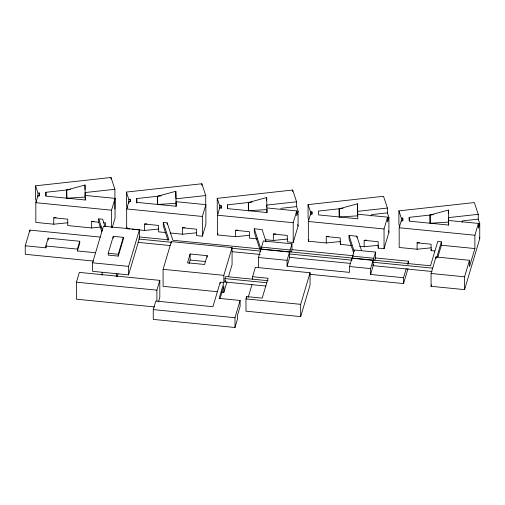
<?xml version="1.0" encoding="UTF-8"?>
<svg xmlns="http://www.w3.org/2000/svg" width="505" height="505" viewBox="0 0 505 505"><rect width="100%" height="100%" fill="white"/><g stroke="black" fill="none" stroke-linecap="round" stroke-linejoin="round"><path stroke-width="0.76" d="M66.673 198.339L66.673 189.994L84.991 185.007L85.307 200.012L45.987 196.117L45.886 192.291L70.492 189.571M157.51 204.601L157.51 196.256L175.828 191.269L176.144 206.274L136.823 202.379L136.722 198.553L161.329 195.833M248.346 210.863L248.346 202.518L266.665 197.531L266.981 212.536L227.66 208.641L227.559 204.815L252.165 202.095M339.183 217.125L339.183 208.78L357.502 203.793L357.818 218.798L318.491 214.903L318.39 211.077L343.002 208.357M430.02 223.387L430.02 215.042L448.339 210.061L448.655 225.06L409.328 221.165L409.227 217.339L433.839 214.619M67.822 222.774L53.745 224.195L35.83 222.421L35.83 202.688L38.02 195.328L39.491 195.473L39.428 193.005L37.982 193.162L35.558 185.821L111.005 177.501L114.9 189.274L114.9 209.001M93.526 261.066L25.25 254.299L25.25 245.79L29.909 230.11L100.337 237.091M25.25 245.79L45.867 247.835L45.867 245.986L48.196 238.145L79.739 241.27L79.739 243.12L77.41 250.96L95.735 252.778M45.867 247.835L46.29 246.408M77.41 250.96L77.41 249.11L79.739 241.27M154.555 306.939L76.438 299.2L76.438 282.188L79.342 272.403L159.807 280.37L159.807 297.388L158.463 301.902M92.579 262.808L103.468 226.183L139.462 229.743L139.462 236.959L138.837 240.348L128.573 274.884L92.579 271.318L92.579 262.808L128.573 266.375L139.462 229.743M111.536 227.641L111.536 210.194L115.052 198.383L85.187 195.422L85.307 200.012M112.198 227.704L115.052 218.109L115.052 198.383M108.228 253.257L113.253 236.346L123.296 237.337L123.296 239.187L118.271 256.104L108.228 255.107L108.228 253.257L118.271 254.255L123.296 237.337M129.785 228.992L126.667 228.683L126.667 208.956L128.857 201.59L130.328 201.735L130.265 199.267L128.819 199.424L126.395 192.083L201.842 183.763L205.737 195.536L205.737 204.639M126.667 228.683L127.102 227.206M117.185 276.778L118.082 273.76M156.897 300.986L156.897 290.154L159.807 280.37M217.605 291.738L163.09 286.335L163.09 269.323L171.328 241.611L232.073 247.627L232.073 264.639L228.512 276.626M223.835 282.554L219.132 298.379L240.109 300.456L240.109 306.44L237.527 315.126L237.527 318.952L234.989 327.499L153.261 319.4L153.261 309.597L155.805 301.049L212.927 306.712L220.212 282.194L223.835 282.554L223.835 275.339L232.073 247.627M190.132 253.99L187.513 262.796L204.582 264.481L207.195 255.675L190.132 253.99L190.132 260.031L189.04 263.698M170.153 232.988L182.494 234.213L182.494 227.799L196.495 229.188L196.495 235.601L202.372 236.182L202.372 216.456L205.882 204.645L176.024 201.684L176.144 206.274M202.372 236.182L205.882 224.371L205.882 204.645M249.495 235.298L235.418 236.719L217.504 234.945L217.504 215.218L219.694 207.852L221.165 207.997L221.095 205.529L219.656 205.686L217.232 198.345L292.679 190.025L296.574 201.798L296.574 206.608L298.076 211.153L298.076 226.07L293.209 242.444L287.332 241.863L287.332 235.45L273.331 234.061L273.331 240.475L265.617 239.711M217.504 234.945L217.939 233.468M265.927 286.051L225.009 281.998L225.009 278.608L225.628 276.513L268.098 280.723M220.028 298.758L223.835 285.944L223.835 292.357L221.499 292.124M225.009 281.998L225.426 280.603M223.835 292.357L226.953 281.866M234.989 327.499L234.989 317.695L240.109 300.456M252.582 276.721L255.372 267.334L310.07 272.75L310.07 285.022L300.683 316.603L245.986 311.181L245.986 298.916L246.674 296.593L262.19 298.133L268.098 278.255L252.582 276.721L252.582 279.183M258.459 267.644L258.459 257.493L260.915 249.236L289.529 252.071L289.529 257.373L350.382 263.402M437.778 257.335L441.376 245.241L441.376 241.851L437.753 241.491L430.525 265.794L261.539 249.053L261.539 247.141L263.37 240.98L291.985 243.814L291.985 249.666L291.316 251.919M248.214 297.262L251.963 284.668M293.209 242.444L293.209 222.718L296.719 210.907L266.861 207.946M298.076 211.153L296.719 215.717L296.719 210.907M431.958 271.482L373.069 265.649L373.069 260.346L351.947 258.257L349.492 266.514L349.492 272.372L287.074 266.185L287.074 260.327L289.529 252.071M290.148 251.888L290.148 249.975L291.985 243.814M287.074 266.185L289.75 257.178M340.332 241.56L326.255 242.981L308.34 241.207L308.34 221.48L310.531 214.114L312.002 214.259L311.932 211.791L310.493 211.948L308.063 204.607L383.516 196.293L387.411 208.06L387.411 212.87L388.913 217.415L388.913 232.338L384.046 248.706L378.169 248.125L378.169 241.712L364.168 240.329L364.168 246.737L359.541 246.282M308.34 241.207L308.776 239.736M300.683 316.603L300.683 304.332L310.07 272.75M351.827 245.512L340.256 244.369L340.686 242.924M352.566 258.074L352.566 256.161L354.403 249.994L375.524 252.09L375.524 257.948L374.855 260.195M371.169 216.02L371.585 214.612L387.411 212.87M406.222 268.717L403.545 277.725L370.613 274.461L370.613 268.603L373.069 260.346M373.694 260.163L373.694 258.257L375.524 252.09M378.169 248.125L378.599 246.68M373.069 265.649L373.485 264.254M384.046 248.706L384.046 228.98L387.556 217.169L357.698 214.208M370.613 274.461L373.517 264.702M388.913 217.415L387.556 221.979L387.556 217.169M431.169 247.822L417.092 249.243L399.177 247.469L399.177 227.742L401.368 220.376L402.838 220.521L402.769 218.053L401.33 218.21L398.899 210.869L474.353 202.555L478.248 214.322L478.248 219.132L479.75 223.677L479.75 238.6L464.581 289.63L431.074 286.31L431.074 273.489L435.979 256.969L469.492 260.29L469.492 266.697L474.883 248.561L474.883 235.242L478.393 223.431L448.535 220.47M407.567 264.21L408.457 261.205L375.524 257.948M309.439 274.259L403.545 283.583L408.008 268.565M434.761 250.998L431.093 250.632L431.522 249.186M436.882 256.963L441.376 241.851M431.074 286.31L431.522 284.801M462.006 222.282L462.422 220.874L478.248 219.132M479.75 223.677L478.393 228.241L478.393 223.431M464.581 289.63L464.581 276.809L469.492 260.29M114.9 189.274L85.111 192.556L85.111 195.593M175.948 198.818L205.737 195.536M296.574 201.798L266.785 205.081L266.785 206.602M280.748 208.35L296.574 206.608M357.622 214.379L357.622 211.343L387.411 208.06M478.248 214.322L448.459 217.611L448.459 220.641M53.745 224.195L53.745 217.781L56.093 217.548M53.745 217.781L67.746 219.17L67.746 225.583L91.664 227.951L91.664 221.537L94.006 221.304M91.664 227.951L101.044 227.004M136.792 229.687L144.581 230.457L144.581 224.043L146.93 223.81M144.581 230.457L158.658 229.036M182.494 227.799L184.843 227.566M182.494 234.213L196.571 232.792M235.418 236.719L235.418 230.305L237.767 230.072M273.331 234.061L275.68 233.828M273.331 240.475L287.408 239.054M326.255 242.981L326.255 236.567L328.597 236.334M364.168 240.329L366.516 240.09M364.168 246.737L378.245 245.316M417.092 249.243L417.092 242.836L419.434 242.596M85.307 197.051L66.894 198.187L66.673 189.994M176.144 203.313L157.73 204.449L157.51 196.256M357.818 215.837L339.398 216.973L339.183 208.78M399.177 227.742L474.883 235.242M308.34 221.48L384.046 228.98M217.504 215.218L293.209 222.718M126.667 208.956L202.372 216.456M35.83 202.688L111.536 210.194M353.67 253.049L349.031 238.827L349.031 235.437L356.865 236.214L361.498 250.436M417.092 242.836L431.093 244.218L431.093 250.632M441.376 245.241L474.883 248.561M259.892 249.388L254.28 232.174L254.28 228.784L262.114 229.56L266.091 241.769M326.255 236.567L340.256 237.956L340.256 244.369M168.007 240.374L163.285 225.899L163.285 222.509L167.206 222.894L172.861 240.266L260.864 248.99L254.28 228.784M235.418 230.305L249.419 231.694L249.419 238.107L257.133 238.871M101.821 231.719L98.728 222.238L98.728 218.848L102.641 219.233L105.015 226.511M144.581 224.043L158.583 225.432L158.583 231.845L165.526 232.534M91.664 221.537L98.728 222.238M103.399 222.699L105.665 222.926L105.665 226.486M132.121 229.219L135.233 229.529M291.985 249.666L353.62 255.776M261.539 247.141L290.148 249.975M352.566 256.161L373.694 258.257M139.462 236.959L168.948 239.881L163.285 222.509M138.837 239.054L171.738 242.312M232.186 248.302L260.915 251.149M289.529 253.983L351.947 260.163M373.069 262.259L432.741 268.168M137.947 242.356L170.134 245.544M232.186 251.692L260.138 254.463M431.074 273.489L464.581 276.809M258.459 257.493L287.074 260.327M349.492 266.514L370.613 268.603M190.132 260.031L205.642 261.565M45.867 245.986L77.41 249.11M163.09 269.323L223.835 275.339M225.009 278.608L266.703 282.737M245.986 298.916L300.683 304.332M76.438 282.188L156.897 290.154M153.261 309.597L234.989 317.695M479.264 237.135L479.75 238.6M399.783 226.859L398.899 224.188L398.899 210.869M388.427 230.873L388.913 232.338M308.732 219.927L308.063 217.926L308.063 204.607M297.596 224.611L298.076 226.07M217.895 213.666L217.232 211.664L217.232 198.345M127.279 208.073L126.395 205.396L126.395 192.083M36.663 202.48L35.558 199.134L35.558 185.821M349.031 235.437L354.156 251.155M98.728 218.848L102.521 230.482M430.02 215.042L430.235 223.235L448.655 222.099L448.655 225.06M357.622 211.343L357.502 203.793M248.346 202.518L248.561 210.711L266.981 209.575L266.981 212.536M175.929 198.055L175.828 191.269M85.029 189.495L84.991 185.007M448.339 210.061L448.339 213.015M435.979 256.969L435.979 258.478M409.227 217.339L409.227 220.376M408.457 261.205L408.457 264.134M403.545 277.725L403.545 283.583M402.769 218.053L402.769 221.089M401.33 218.21L401.33 221.247M356.865 236.214L356.865 237.571M351.947 258.257L351.947 259.526M311.932 211.791L311.932 214.07M310.493 211.948L310.493 214.985M292.679 190.025L292.679 191.597M266.665 197.531L266.665 200.491M246.674 296.593L246.674 298.79M227.559 204.815L227.559 208.609M221.095 205.529L221.095 208.565M220.212 282.194L220.212 283.551M219.656 205.686L219.656 208.723M207.195 255.675L207.195 257.19M201.842 183.763L201.842 185.329M171.328 241.611L171.328 243.157M167.206 222.894L167.206 224.252M136.722 198.553L136.722 203.105M130.265 199.267L130.265 201.539M128.857 201.59L128.857 203.105M128.819 199.424L128.819 202.461M128.573 266.375L128.573 274.884M118.271 254.255L118.271 256.104M116.289 273.609L116.289 276.702M113.253 236.346L113.253 238.196M111.005 177.501L111.005 179.067M102.111 272.201L102.111 275.294M48.196 238.145L48.196 239.995M45.886 192.291L45.886 196.085M39.428 193.005L39.428 196.041M37.982 193.162L37.982 196.956M29.909 230.11L29.909 231.656"/></g></svg>
